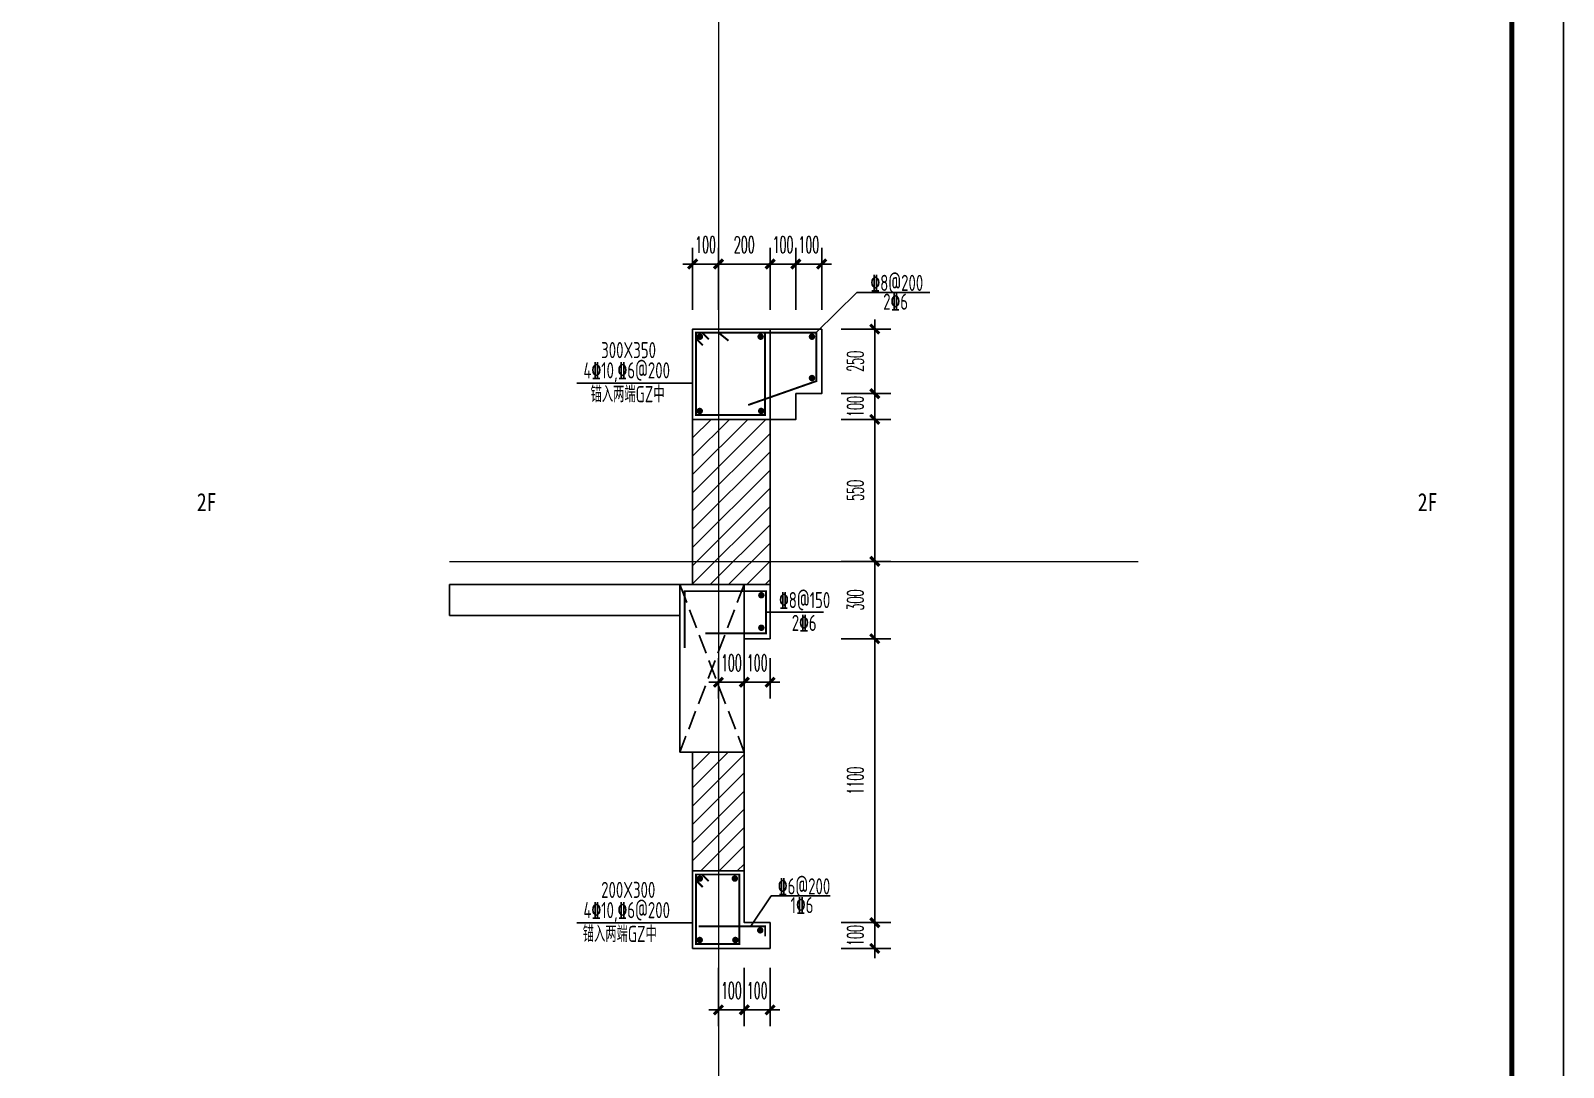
# Model space of a CAD drawing. Extents: x 169490 to 7584583, y -2399407 to 1374371.
# Drawn here: x 761135 to 767075, y 474764 to 478781 of the extents above; entities that cross this region are included whole.
import ezdxf

# ---------------------------------------------------------------- set-up
doc = ezdxf.new("R2010")
doc.units = 0
doc.header["$LTSCALE"] = 100
for name, pattern in [('ACAD_ISO10W100', [18.5, 12, -3, 0.5, -3]), ('DASH', [0.35, 0.25, -0.1]), ('DOTE', [2.42, 2, -0.2, 0.02, -0.2])]:
    doc.linetypes.add(name, pattern=pattern)
doc.layers.get('0').update_dxf_attribs({"linetype": 'CONTINUOUS'})
doc.layers.get('DEFPOINTS').update_dxf_attribs({"linetype": 'CONTINUOUS'})
for name, color, linetype in [('A-TEXT(房间)', 243, 'CONTINUOUS'), ('PUB_HATCH', 8, 'CONTINUOUS'), ('S-DETL-RBAR', 1, 'CONTINUOUS'), ('S-DETL-TEXT', 7, 'CONTINUOUS'), ('WALL', 7, 'CONTINUOUS'), ('图框', 140, 'CONTINUOUS'), ('尺寸标注', 3, 'CONTINUOUS')]:
    doc.layers.add(name, color=color, linetype=linetype)
doc.layers.add('DOTE', color=147, linetype='DOTE', lineweight=15)
doc.styles.add('DIM_FONT_T3', font='SIMPLEX', dxfattribs={"width": 0.494118, "bigfont": 'GBCBIG'})
doc.styles.add('TSSD_REIN', font='tssdeng.shx', dxfattribs={"width": 0.7, "bigfont": 'hztxt.shx'})
doc.styles.add('黑体', font='simhei.ttf', dxfattribs={"width": 0.7})
doc.dimstyles.new('DIMN100$TCH&&25', dxfattribs={"dimtxt": 63.75, "dimasz": 0.25, "dimexe": 62.5, "dimexo": 75, "dimgap": 43.125, "dimtad": 1, "dimdec": 0, "dimzin": 0, "dimdsep": 46, "dimtxsty": 'DIM_FONT_T3', "dimblk": '_DIMX', "dimcen": 0.09, "dimclrt": 7, "dimadec": 0, "dimazin": 0, "dimtfac": 1, "dimtdec": 0, "dimtix": 1, "dimtmove": 2, "dimatfit": 3, "dimldrblk": '_DIMX', "dimfxl": 10, "dimtolj": 1, "dimtzin": 0, "dimarcsym": 0})

# ---------------------------------------------------------------- blocks, each defined once
blk = doc.blocks.new('_DIMX')
blk.add_line((-150, 0), (150, 0))
at = {"const_width": 50}
blk.add_lwpolyline([(-70, -70), (70, 70)], dxfattribs=at)
blk = doc.blocks.new('*D359')
at = {"layer": 'DEFPOINTS', "color": 0, "transparency": 16777216}
for p in [(764200.2, 477624.8), (764406, 477624.8), (764200.2, 477374.8)]:
    blk.add_point(p, dxfattribs=at)
at = {"layer": '尺寸标注', "color": 0, "lineweight": -2, "transparency": 16777216}
for p, q in [((764275.2, 477624.8), (764468.5, 477624.8)), ((764406, 477375), (764406, 477624.5)), ((764275.2, 477374.8), (764468.5, 477374.8))]:
    blk.add_line(p, q, dxfattribs=at)
at = {"layer": '尺寸标注', "color": 0, "lineweight": -2, "transparency": 16777216, "xscale": 0.25, "yscale": 0.25, "zscale": 0.25}
for p, rotation in [((764406, 477624.8), 90), ((764406, 477374.8), 270)]:
    blk.add_blockref('_DIMX', p, dxfattribs=dict(at, rotation=rotation))
at = {"layer": '尺寸标注', "color": 7, "transparency": 16777216, "insert": (764331, 477499.8), "char_height": 63.75, "attachment_point": 5, "rotation": 90, "style": 'DIM_FONT_T3'}
blk.add_mtext('\\A1;250', dxfattribs=at)
blk = doc.blocks.new('*D360')
at = {"layer": 'DEFPOINTS', "color": 0, "transparency": 16777216}
for p in [(764200.2, 477374.8), (764406, 477374.8), (764200.2, 477274.8)]:
    blk.add_point(p, dxfattribs=at)
at = {"layer": '尺寸标注', "color": 0, "lineweight": -2, "transparency": 16777216}
for p, q in [((764275.2, 477374.8), (764468.5, 477374.8)), ((764406, 477375), (764406, 477375.3)), ((764406, 477274.8), (764406, 477374.8)), ((764275.2, 477274.8), (764468.5, 477274.8)), ((764406, 477274.5), (764406, 477274.3))]:
    blk.add_line(p, q, dxfattribs=at)
at = {"layer": '尺寸标注', "color": 0, "lineweight": -2, "transparency": 16777216, "xscale": 0.25, "yscale": 0.25, "zscale": 0.25}
for p, rotation in [((764406, 477374.8), 270), ((764406, 477274.8), 90)]:
    blk.add_blockref('_DIMX', p, dxfattribs=dict(at, rotation=rotation))
at = {"layer": '尺寸标注', "color": 7, "transparency": 16777216, "insert": (764331, 477324.8), "char_height": 63.75, "attachment_point": 5, "rotation": 90, "style": 'DIM_FONT_T3'}
blk.add_mtext('\\A1;100', dxfattribs=at)
blk = doc.blocks.new('*D361')
at = {"layer": 'DEFPOINTS', "color": 0, "transparency": 16777216}
for p in [(764200.2, 477274.8), (764406, 477274.8), (764200.2, 476724.8)]:
    blk.add_point(p, dxfattribs=at)
at = {"layer": '尺寸标注', "color": 0, "lineweight": -2, "transparency": 16777216}
for p, q in [((764275.2, 477274.8), (764468.5, 477274.8)), ((764406, 476725), (764406, 477274.5)), ((764275.2, 476724.8), (764468.5, 476724.8))]:
    blk.add_line(p, q, dxfattribs=at)
at = {"layer": '尺寸标注', "color": 0, "lineweight": -2, "transparency": 16777216, "xscale": 0.25, "yscale": 0.25, "zscale": 0.25}
for p, rotation in [((764406, 477274.8), 90), ((764406, 476724.8), 270)]:
    blk.add_blockref('_DIMX', p, dxfattribs=dict(at, rotation=rotation))
at = {"layer": '尺寸标注', "color": 7, "transparency": 16777216, "insert": (764331, 476999.8), "char_height": 63.75, "attachment_point": 5, "rotation": 90, "style": 'DIM_FONT_T3'}
blk.add_mtext('\\A1;550', dxfattribs=at)
blk = doc.blocks.new('*D362')
at = {"layer": 'DEFPOINTS', "color": 0, "transparency": 16777216}
for p in [(764200.2, 476724.8), (764406, 476724.8), (764200.2, 476424.8)]:
    blk.add_point(p, dxfattribs=at)
at = {"layer": '尺寸标注', "color": 0, "lineweight": -2, "transparency": 16777216}
for p, q in [((764275.2, 476724.8), (764468.5, 476724.8)), ((764406, 476425), (764406, 476724.5)), ((764275.2, 476424.8), (764468.5, 476424.8))]:
    blk.add_line(p, q, dxfattribs=at)
at = {"layer": '尺寸标注', "color": 0, "lineweight": -2, "transparency": 16777216, "xscale": 0.25, "yscale": 0.25, "zscale": 0.25}
for p, rotation in [((764406, 476724.8), 90), ((764406, 476424.8), 270)]:
    blk.add_blockref('_DIMX', p, dxfattribs=dict(at, rotation=rotation))
at = {"layer": '尺寸标注', "color": 7, "transparency": 16777216, "insert": (764331, 476574.8), "char_height": 63.75, "attachment_point": 5, "rotation": 90, "style": 'DIM_FONT_T3'}
blk.add_mtext('\\A1;300', dxfattribs=at)
blk = doc.blocks.new('*D363')
at = {"layer": 'DEFPOINTS', "color": 0, "transparency": 16777216}
for p in [(764200.2, 476424.8), (764406, 476424.8), (764200.2, 475324.8)]:
    blk.add_point(p, dxfattribs=at)
at = {"layer": '尺寸标注', "color": 0, "lineweight": -2, "transparency": 16777216}
for p, q in [((764275.2, 476424.8), (764468.5, 476424.8)), ((764406, 475325), (764406, 476424.5)), ((764275.2, 475324.8), (764468.5, 475324.8))]:
    blk.add_line(p, q, dxfattribs=at)
at = {"layer": '尺寸标注', "color": 0, "lineweight": -2, "transparency": 16777216, "xscale": 0.25, "yscale": 0.25, "zscale": 0.25}
for p, rotation in [((764406, 476424.8), 90), ((764406, 475324.8), 270)]:
    blk.add_blockref('_DIMX', p, dxfattribs=dict(at, rotation=rotation))
at = {"layer": '尺寸标注', "color": 7, "transparency": 16777216, "insert": (764331, 475874.8), "char_height": 63.75, "attachment_point": 5, "rotation": 90, "style": 'DIM_FONT_T3'}
blk.add_mtext('\\A1;1100', dxfattribs=at)
blk = doc.blocks.new('*D364')
at = {"layer": 'DEFPOINTS', "color": 0, "transparency": 16777216}
for p in [(764200.2, 475324.8), (764406, 475324.8), (764200.2, 475224.8)]:
    blk.add_point(p, dxfattribs=at)
at = {"layer": '尺寸标注', "color": 0, "lineweight": -2, "transparency": 16777216}
for p, q in [((764275.2, 475324.8), (764468.5, 475324.8)), ((764406, 475325), (764406, 475325.3)), ((764406, 475224.8), (764406, 475324.8)), ((764275.2, 475224.8), (764468.5, 475224.8)), ((764406, 475224.5), (764406, 475224.3))]:
    blk.add_line(p, q, dxfattribs=at)
at = {"layer": '尺寸标注', "color": 0, "lineweight": -2, "transparency": 16777216, "xscale": 0.25, "yscale": 0.25, "zscale": 0.25}
for p, rotation in [((764406, 475324.8), 270), ((764406, 475224.8), 90)]:
    blk.add_blockref('_DIMX', p, dxfattribs=dict(at, rotation=rotation))
at = {"layer": '尺寸标注', "color": 7, "transparency": 16777216, "insert": (764331, 475274.8), "char_height": 63.75, "attachment_point": 5, "rotation": 90, "style": 'DIM_FONT_T3'}
blk.add_mtext('\\A1;100', dxfattribs=at)
blk = doc.blocks.new('*D365')
at = {"layer": 'DEFPOINTS', "color": 0, "transparency": 16777216}
for p in [(763900.2, 476424.8), (764000.2, 476424.8), (764000.2, 476256.3)]:
    blk.add_point(p, dxfattribs=at)
at = {"layer": '尺寸标注', "color": 0, "lineweight": -2, "transparency": 16777216}
for p, q in [((763900.2, 476349.8), (763900.2, 476193.8)), ((764000.2, 476349.8), (764000.2, 476193.8)), ((763899.9, 476256.3), (763899.7, 476256.3)), ((763900.2, 476256.3), (764000.2, 476256.3)), ((764000.4, 476256.3), (764000.7, 476256.3))]:
    blk.add_line(p, q, dxfattribs=at)
at = {"layer": '尺寸标注', "color": 0, "lineweight": -2, "transparency": 16777216, "xscale": 0.25, "yscale": 0.25, "zscale": 0.25}
blk.add_blockref('_DIMX', (763900.2, 476256.3), dxfattribs=at)
at = {"layer": '尺寸标注', "color": 0, "lineweight": -2, "transparency": 16777216, "xscale": 0.25, "yscale": 0.25, "zscale": 0.25, "rotation": 180}
blk.add_blockref('_DIMX', (764000.2, 476256.3), dxfattribs=at)
at = {"layer": '尺寸标注', "color": 7, "transparency": 16777216, "insert": (763950.2, 476331.3), "char_height": 63.75, "attachment_point": 5, "style": 'DIM_FONT_T3'}
blk.add_mtext('\\A1;100', dxfattribs=at)
blk = doc.blocks.new('*D366')
at = {"layer": 'DEFPOINTS', "color": 0, "transparency": 16777216}
for p in [(763800.2, 476424.8), (763900.2, 476424.8), (763900.2, 476256.3)]:
    blk.add_point(p, dxfattribs=at)
at = {"layer": '尺寸标注', "color": 0, "lineweight": -2, "transparency": 16777216}
for p, q in [((763800.2, 476349.8), (763800.2, 476193.8)), ((763900.2, 476349.8), (763900.2, 476193.8)), ((763799.9, 476256.3), (763799.7, 476256.3)), ((763800.2, 476256.3), (763900.2, 476256.3)), ((763900.4, 476256.3), (763900.7, 476256.3))]:
    blk.add_line(p, q, dxfattribs=at)
at = {"layer": '尺寸标注', "color": 0, "lineweight": -2, "transparency": 16777216, "xscale": 0.25, "yscale": 0.25, "zscale": 0.25}
blk.add_blockref('_DIMX', (763800.2, 476256.3), dxfattribs=at)
at = {"layer": '尺寸标注', "color": 0, "lineweight": -2, "transparency": 16777216, "xscale": 0.25, "yscale": 0.25, "zscale": 0.25, "rotation": 180}
blk.add_blockref('_DIMX', (763900.2, 476256.3), dxfattribs=at)
at = {"layer": '尺寸标注', "color": 7, "transparency": 16777216, "insert": (763850.2, 476331.3), "char_height": 63.75, "attachment_point": 5, "style": 'DIM_FONT_T3'}
blk.add_mtext('\\A1;100', dxfattribs=at)
blk = doc.blocks.new('gghhhh')
at = {"layer": 'S-DETL-RBAR', "const_width": 7.5}
blk.add_lwpolyline([(5811284.9, -2287289.6), (5811452.4, -2287289.6), (5811452.4, -2287559.4), (5811284.9, -2287559.4)], close=True, dxfattribs=at)
for points in [[(5811284.9, -2287312.6), (5811310.9, -2287338.6)], [(5811333.8, -2287315.6), (5811307.9, -2287289.6)], [(5811552.7, -2287529.3), (5811552.7, -2287490.4), (5811295.3, -2287490.4)]]:
    blk.add_lwpolyline(points, dxfattribs=at)
at = {"layer": 'S-DETL-RBAR', "const_width": 12.5}
for points in [[(5811293.2, -2287305.4, 1), (5811305.7, -2287305.4, 1)], [(5811428.8, -2287305.4, 1), (5811441.3, -2287305.4, 1)], [(5811527.3, -2287505.9, 1), (5811539.8, -2287505.9, 1)], [(5811292.7, -2287543.4, 1), (5811305.2, -2287543.4, 1)], [(5811430.9, -2287543.4, 1), (5811443.4, -2287543.4, 1)]]:
    blk.add_lwpolyline(points, format="xyb", close=True, dxfattribs=at)
at = {"layer": 'S-DETL-TEXT'}
for p, q in [((5811575.7, -2287372.9), (5811497.1, -2287490.4)), ((5811575.7, -2287372.9), (5811805, -2287372.9)), ((5810822.9, -2287476.9), (5811220.6, -2287476.9)), ((5810822.9, -2287476.9), (5811271.5, -2287476.9))]:
    blk.add_line(p, q, dxfattribs=at)
at = {"layer": 'S-DETL-TEXT', "style": 'TSSD_REIN', "width": 0.7}
for s, p in [('%%1326@200', (5811601.9, -2287366.6, 3.7)), ('200X300', (5810917, -2287380.5, 3.7)), ('4%%13210,%%1326@200', (5810848.2, -2287458.9, 3.7)), ('1%%1326', (5811651.2, -2287439.4, 3.7)), ('锚入两端GZ中', (5810845.6, -2287551.2))]:
    blk.add_text(s, height=62.5, dxfattribs=at).set_placement(p)
blk = doc.blocks.new('*D626')
at = {"layer": 'DEFPOINTS', "color": 0, "transparency": 16777216}
for p in [(763900.2, 475224.8), (764000.2, 475224.8), (764000.2, 474986.5)]:
    blk.add_point(p, dxfattribs=at)
at = {"layer": '尺寸标注', "color": 0, "lineweight": -2, "transparency": 16777216}
for p, q in [((763900.2, 475149.8), (763900.2, 474924)), ((764000.2, 475149.8), (764000.2, 474924)), ((763899.9, 474986.5), (763899.7, 474986.5)), ((763900.2, 474986.5), (764000.2, 474986.5)), ((764000.4, 474986.5), (764000.7, 474986.5))]:
    blk.add_line(p, q, dxfattribs=at)
at = {"layer": '尺寸标注', "color": 0, "lineweight": -2, "transparency": 16777216, "xscale": 0.25, "yscale": 0.25, "zscale": 0.25}
blk.add_blockref('_DIMX', (763900.2, 474986.5), dxfattribs=at)
at = {"layer": '尺寸标注', "color": 0, "lineweight": -2, "transparency": 16777216, "xscale": 0.25, "yscale": 0.25, "zscale": 0.25, "rotation": 180}
blk.add_blockref('_DIMX', (764000.2, 474986.5), dxfattribs=at)
at = {"layer": '尺寸标注', "color": 7, "transparency": 16777216, "insert": (763950.2, 475061.5), "char_height": 63.75, "attachment_point": 5, "style": 'DIM_FONT_T3'}
blk.add_mtext('\\A1;100', dxfattribs=at)
blk = doc.blocks.new('*D627')
at = {"layer": 'DEFPOINTS', "color": 0, "transparency": 16777216}
for p in [(763800.2, 475224.8), (763900.2, 475224.8), (763900.2, 474986.5)]:
    blk.add_point(p, dxfattribs=at)
at = {"layer": '尺寸标注', "color": 0, "lineweight": -2, "transparency": 16777216}
for p, q in [((763800.2, 475149.8), (763800.2, 474924)), ((763900.2, 475149.8), (763900.2, 474924)), ((763799.9, 474986.5), (763799.7, 474986.5)), ((763800.2, 474986.5), (763900.2, 474986.5)), ((763900.4, 474986.5), (763900.7, 474986.5))]:
    blk.add_line(p, q, dxfattribs=at)
at = {"layer": '尺寸标注', "color": 0, "lineweight": -2, "transparency": 16777216, "xscale": 0.25, "yscale": 0.25, "zscale": 0.25}
blk.add_blockref('_DIMX', (763800.2, 474986.5), dxfattribs=at)
at = {"layer": '尺寸标注', "color": 0, "lineweight": -2, "transparency": 16777216, "xscale": 0.25, "yscale": 0.25, "zscale": 0.25, "rotation": 180}
blk.add_blockref('_DIMX', (763900.2, 474986.5), dxfattribs=at)
at = {"layer": '尺寸标注', "color": 7, "transparency": 16777216, "insert": (763850.2, 475061.5), "char_height": 63.75, "attachment_point": 5, "style": 'DIM_FONT_T3'}
blk.add_mtext('\\A1;100', dxfattribs=at)
blk = doc.blocks.new('*D628')
at = {"layer": 'DEFPOINTS', "color": 0, "transparency": 16777216}
for p in [(764100.2, 477877), (764100.2, 477624.8), (764200.2, 477624.8)]:
    blk.add_point(p, dxfattribs=at)
at = {"layer": '尺寸标注', "color": 0, "lineweight": -2, "transparency": 16777216}
for p, q in [((764100.2, 477699.8), (764100.2, 477939.5)), ((764200.2, 477699.8), (764200.2, 477939.5)), ((764099.9, 477877), (764099.7, 477877)), ((764200.2, 477877), (764100.2, 477877)), ((764200.4, 477877), (764200.7, 477877))]:
    blk.add_line(p, q, dxfattribs=at)
at = {"layer": '尺寸标注', "color": 0, "lineweight": -2, "transparency": 16777216, "xscale": 0.25, "yscale": 0.25, "zscale": 0.25}
blk.add_blockref('_DIMX', (764100.2, 477877), dxfattribs=at)
at = {"layer": '尺寸标注', "color": 0, "lineweight": -2, "transparency": 16777216, "xscale": 0.25, "yscale": 0.25, "zscale": 0.25, "rotation": 180}
blk.add_blockref('_DIMX', (764200.2, 477877), dxfattribs=at)
at = {"layer": '尺寸标注', "color": 7, "transparency": 16777216, "insert": (764150.2, 477952), "char_height": 63.75, "attachment_point": 5, "style": 'DIM_FONT_T3'}
blk.add_mtext('\\A1;100', dxfattribs=at)
blk = doc.blocks.new('*D629')
at = {"layer": 'DEFPOINTS', "color": 0, "transparency": 16777216}
for p in [(763700.2, 477877), (763700.2, 477624.8), (763800.2, 477624.8)]:
    blk.add_point(p, dxfattribs=at)
at = {"layer": '尺寸标注', "color": 0, "lineweight": -2, "transparency": 16777216}
for p, q in [((763700.2, 477699.8), (763700.2, 477939.5)), ((763800.2, 477699.8), (763800.2, 477939.5)), ((763699.9, 477877), (763699.7, 477877)), ((763800.2, 477877), (763700.2, 477877)), ((763800.4, 477877), (763800.7, 477877))]:
    blk.add_line(p, q, dxfattribs=at)
at = {"layer": '尺寸标注', "color": 0, "lineweight": -2, "transparency": 16777216, "xscale": 0.25, "yscale": 0.25, "zscale": 0.25}
blk.add_blockref('_DIMX', (763700.2, 477877), dxfattribs=at)
at = {"layer": '尺寸标注', "color": 0, "lineweight": -2, "transparency": 16777216, "xscale": 0.25, "yscale": 0.25, "zscale": 0.25, "rotation": 180}
blk.add_blockref('_DIMX', (763800.2, 477877), dxfattribs=at)
at = {"layer": '尺寸标注', "color": 7, "transparency": 16777216, "insert": (763750.2, 477952), "char_height": 63.75, "attachment_point": 5, "style": 'DIM_FONT_T3'}
blk.add_mtext('\\A1;100', dxfattribs=at)
blk = doc.blocks.new('*D630')
at = {"layer": 'DEFPOINTS', "color": 0, "transparency": 16777216}
for p in [(763800.2, 477877), (763800.2, 477624.8), (764000.2, 477624.8)]:
    blk.add_point(p, dxfattribs=at)
at = {"layer": '尺寸标注', "color": 0, "lineweight": -2, "transparency": 16777216}
for p, q in [((763800.2, 477699.8), (763800.2, 477939.5)), ((764000.2, 477699.8), (764000.2, 477939.5)), ((763999.9, 477877), (763800.4, 477877))]:
    blk.add_line(p, q, dxfattribs=at)
at = {"layer": '尺寸标注', "color": 0, "lineweight": -2, "transparency": 16777216, "xscale": 0.25, "yscale": 0.25, "zscale": 0.25, "rotation": 180}
blk.add_blockref('_DIMX', (763800.2, 477877), dxfattribs=at)
at = {"layer": '尺寸标注', "color": 0, "lineweight": -2, "transparency": 16777216, "xscale": 0.25, "yscale": 0.25, "zscale": 0.25}
blk.add_blockref('_DIMX', (764000.2, 477877), dxfattribs=at)
at = {"layer": '尺寸标注', "color": 7, "transparency": 16777216, "insert": (763900.2, 477952), "char_height": 63.75, "attachment_point": 5, "style": 'DIM_FONT_T3'}
blk.add_mtext('\\A1;200', dxfattribs=at)
blk = doc.blocks.new('*D631')
at = {"layer": 'DEFPOINTS', "color": 0, "transparency": 16777216}
for p in [(764000.2, 477877), (764000.2, 477624.8), (764100.2, 477624.8)]:
    blk.add_point(p, dxfattribs=at)
at = {"layer": '尺寸标注', "color": 0, "lineweight": -2, "transparency": 16777216}
for p, q in [((764000.2, 477699.8), (764000.2, 477939.5)), ((764100.2, 477699.8), (764100.2, 477939.5)), ((763999.9, 477877), (763999.7, 477877)), ((764100.2, 477877), (764000.2, 477877)), ((764100.4, 477877), (764100.7, 477877))]:
    blk.add_line(p, q, dxfattribs=at)
at = {"layer": '尺寸标注', "color": 0, "lineweight": -2, "transparency": 16777216, "xscale": 0.25, "yscale": 0.25, "zscale": 0.25}
blk.add_blockref('_DIMX', (764000.2, 477877), dxfattribs=at)
at = {"layer": '尺寸标注', "color": 0, "lineweight": -2, "transparency": 16777216, "xscale": 0.25, "yscale": 0.25, "zscale": 0.25, "rotation": 180}
blk.add_blockref('_DIMX', (764100.2, 477877), dxfattribs=at)
at = {"layer": '尺寸标注', "color": 7, "transparency": 16777216, "insert": (764050.2, 477952), "char_height": 63.75, "attachment_point": 5, "style": 'DIM_FONT_T3'}
blk.add_mtext('\\A1;100', dxfattribs=at)

msp = doc.modelspace()

# ---------------------------------------------------------------- hatches: boundary and pattern name
at = {"layer": 'PUB_HATCH'}
h = msp.add_hatch(dxfattribs=at)
h.set_pattern_fill('普通砖', color=256, scale=20, style=0)
h.set_pattern_definition([(45, (-540550.454, -154730.44), (-35.3553532, 35.3553532), [])])
h.paths.add_polyline_path([(764000.2, 477274.8), (763700.2, 477274.8), (763700.2, 476634.8), (764000.2, 476634.8)])
h = msp.add_hatch(dxfattribs=at)
h.set_pattern_fill('普通砖', color=256, scale=20, style=0)
h.set_pattern_definition([(45, (-551780.85, -154730.44), (-35.3553532, 35.3553532), [])])
h.paths.add_polyline_path([(763700.2, 475524.8), (763900.2, 475524.8), (763900.2, 475984.8), (763700.2, 475984.8)])

# ---------------------------------------------------------------- linework, layer by layer
at = {"layer": 'DOTE', "linetype": 'ACAD_ISO10W100', "ltscale": 100}
for p, q in [((763800.2, 485424.8), (763800.2, 471224.8)), ((762758.4, 476724.8), (765427.3, 476724.8))]:
    msp.add_line(p, q, dxfattribs=at)
at = {"layer": 'S-DETL-RBAR', "const_width": 7.5}
msp.add_lwpolyline([(763713.5, 477611.2), (763981, 477611.2), (763981, 477291.5), (763713.5, 477291.5)], close=True, dxfattribs=at)
for points in [[(763713.5, 477588.3), (763739.5, 477562.3)], [(763762.5, 477585.3), (763736.5, 477611.2)], [(763915.2, 477330.6), (764179.9, 477423.3), (764179.4, 477611.2), (763800.2, 477611.2), (763838.8, 477579.9)], [(763669.2, 476389.5), (763669.2, 476609.2), (763984.5, 476609.2), (763984.5, 476446.3), (763748.9, 476446.3)]]:
    msp.add_lwpolyline(points, dxfattribs=at)
at = {"layer": 'S-DETL-RBAR', "const_width": 12.5}
for points in [[(763721.8, 477595.4, 1), (763734.3, 477595.4, 1)], [(763957.4, 477595.4, 1), (763969.9, 477595.4, 1)], [(764156.3, 477595.4, 1), (764168.8, 477595.4, 1)], [(764156.3, 477435.1, 1), (764168.8, 477435.1, 1)], [(763721.3, 477307.5, 1), (763733.8, 477307.5, 1)], [(763959.5, 477307.5, 1), (763972, 477307.5, 1)], [(763960.2, 476593.4, 1), (763972.7, 476593.4, 1)], [(763960.2, 476467.4, 1), (763972.7, 476467.4, 1)]]:
    msp.add_lwpolyline(points, format="xyb", close=True, dxfattribs=at)
at = {"layer": 'S-DETL-TEXT'}
for p, q in [((764179.4, 477611.2), (764336.5, 477766.3)), ((764336.5, 477766.3), (764619.3, 477766.3)), ((763251.6, 477415.8), (763649.3, 477415.8)), ((763251.6, 477415.8), (763700.2, 477415.8)), ((763984.5, 476527.7), (764207.8, 476527.7))]:
    msp.add_line(p, q, dxfattribs=at)
at = {"layer": 'WALL'}
for p, q in [((764000.2, 477274.8), (764000.2, 477624.8)), ((764000.2, 476634.8), (762758.4, 476634.8)), ((762758.4, 476634.8), (762758.4, 476514.8)), ((763650.2, 476634.8), (763650.2, 475984.8)), ((763900.2, 475984.8), (763900.2, 476634.8)), ((764000.2, 476424.8), (764000.2, 476634.8)), ((762758.4, 476514.8), (763650.2, 476514.8)), ((763900.2, 476424.8), (764000.2, 476424.8)), ((763650.2, 475984.8), (763900.2, 475984.8))]:
    msp.add_line(p, q, dxfattribs=at)
at = {"layer": 'WALL', "linetype": 'DASH', "ltscale": 3}
for p, q in [((763900.2, 476634.8), (763650.2, 475984.8)), ((763650.2, 476634.8), (763900.2, 475984.8))]:
    msp.add_line(p, q, dxfattribs=at)
at = {"layer": 'WALL'}
for points in [[(764200.2, 477624.8), (763700.2, 477624.8), (763700.2, 477274.8), (764100.2, 477274.8), (764100.2, 477374.8), (764200.2, 477374.8), (764200.2, 477624.8)], [(764000.2, 475224.8), (763700.2, 475224.8), (763700.2, 475524.8), (763900.2, 475524.8), (763900.2, 475324.8), (764000.2, 475324.8), (764000.2, 475224.8)]]:
    msp.add_lwpolyline(points, dxfattribs=at)
for points in [[(764000.2, 477274.8), (763700.2, 477274.8), (763700.2, 476634.8), (764000.2, 476634.8)], [(763700.2, 475524.8), (763900.2, 475524.8), (763900.2, 475984.8), (763700.2, 475984.8)]]:
    msp.add_lwpolyline(points, close=True, dxfattribs=at)
at = {"layer": '图框'}
msp.add_lwpolyline([(755194.6, 488385.4), (755194.6, 467365.4), (767074.6, 467365.4), (767074.6, 488385.4)], close=True, dxfattribs=at)
at = {"layer": '图框', "const_width": 20}
msp.add_lwpolyline([(755394.6, 487885.4), (755394.6, 467565.4), (766874.6, 467565.4), (766874.6, 487885.4)], close=True, dxfattribs=at)

# ---------------------------------------------------------------- block references
at = {"layer": 'S-DETL-RBAR'}
msp.add_blockref('gghhhh', (-5047571.4, 2762800.8), dxfattribs=at)

# ---------------------------------------------------------------- texts
at = {"layer": 'A-TEXT(房间)', "style": '黑体', "width": 0.8}
for p in [(761778.6, 476919.3), (766510.2, 476919.3)]:
    msp.add_text('2F', height=70, dxfattribs=at).set_placement(p)
at = {"layer": 'S-DETL-TEXT', "style": 'TSSD_REIN', "width": 0.7}
for s, p in [('%%1328@200', (764389.5, 477772.6, 3.7)), ('2%%1326', (764438.7, 477699.8, 3.7)), ('300X350', (763345.6, 477512.1, 3.7)), ('4%%13210,%%1326@200', (763276.8, 477433.7, 3.7)), ('锚入两端GZ中', (763304.3, 477341.4)), ('%%1328@150', (764035.1, 476543.4)), ('2%%1326', (764084.3, 476454.9))]:
    msp.add_text(s, height=62.5, dxfattribs=at).set_placement(p)

# ---------------------------------------------------------------- dimensions: what is measured, and where the dimension line sits
at = {"layer": '尺寸标注'}
for base, p1, p2, picture, middle in [((763700.2, 477877), (763800.2, 477624.8), (763700.2, 477624.8), '*D629', (763750.2, 477952)), ((763800.2, 477877), (764000.2, 477624.8), (763800.2, 477624.8), '*D630', (763900.2, 477952)), ((764000.2, 477877), (764100.2, 477624.8), (764000.2, 477624.8), '*D631', (764050.2, 477952)), ((764100.2, 477877), (764200.2, 477624.8), (764100.2, 477624.8), '*D628', (764150.2, 477952))]:
    dim = msp.add_linear_dim(base=base, p1=p1, p2=p2, dimstyle='DIMN100$TCH&&25', dxfattribs=at)
    dim.commit()
    dim.dimension.update_dxf_attribs({"geometry": picture, "text_midpoint": middle})
for p1, p2, distance, picture, middle in [((764200.2, 477374.8), (764200.2, 477624.8), -205.9, '*D359', (764331, 477499.8)), ((764200.2, 477274.8), (764200.2, 477374.8), -205.9, '*D360', (764331, 477324.8)), ((764200.2, 476724.8), (764200.2, 477274.8), -205.9, '*D361', (764331, 476999.8)), ((764200.2, 476424.8), (764200.2, 476724.8), -205.9, '*D362', (764331, 476574.8)), ((764200.2, 475324.8), (764200.2, 476424.8), -205.9, '*D363', (764331, 475874.8)), ((763800.2, 476424.8), (763900.2, 476424.8), -168.5, '*D366', (763850.2, 476331.3)), ((763900.2, 476424.8), (764000.2, 476424.8), -168.5, '*D365', (763950.2, 476331.3)), ((764200.2, 475224.8), (764200.2, 475324.8), -205.9, '*D364', (764331, 475274.8)), ((763800.2, 475224.8), (763900.2, 475224.8), -238.2, '*D627', (763850.2, 475061.5)), ((763900.2, 475224.8), (764000.2, 475224.8), -238.2, '*D626', (763950.2, 475061.5))]:
    dim = msp.add_aligned_dim(p1=p1, p2=p2, distance=distance, dimstyle='DIMN100$TCH&&25', dxfattribs=at)
    dim.commit()
    dim.dimension.update_dxf_attribs({"geometry": picture, "text_midpoint": middle})

doc.saveas('drawing.dxf')
